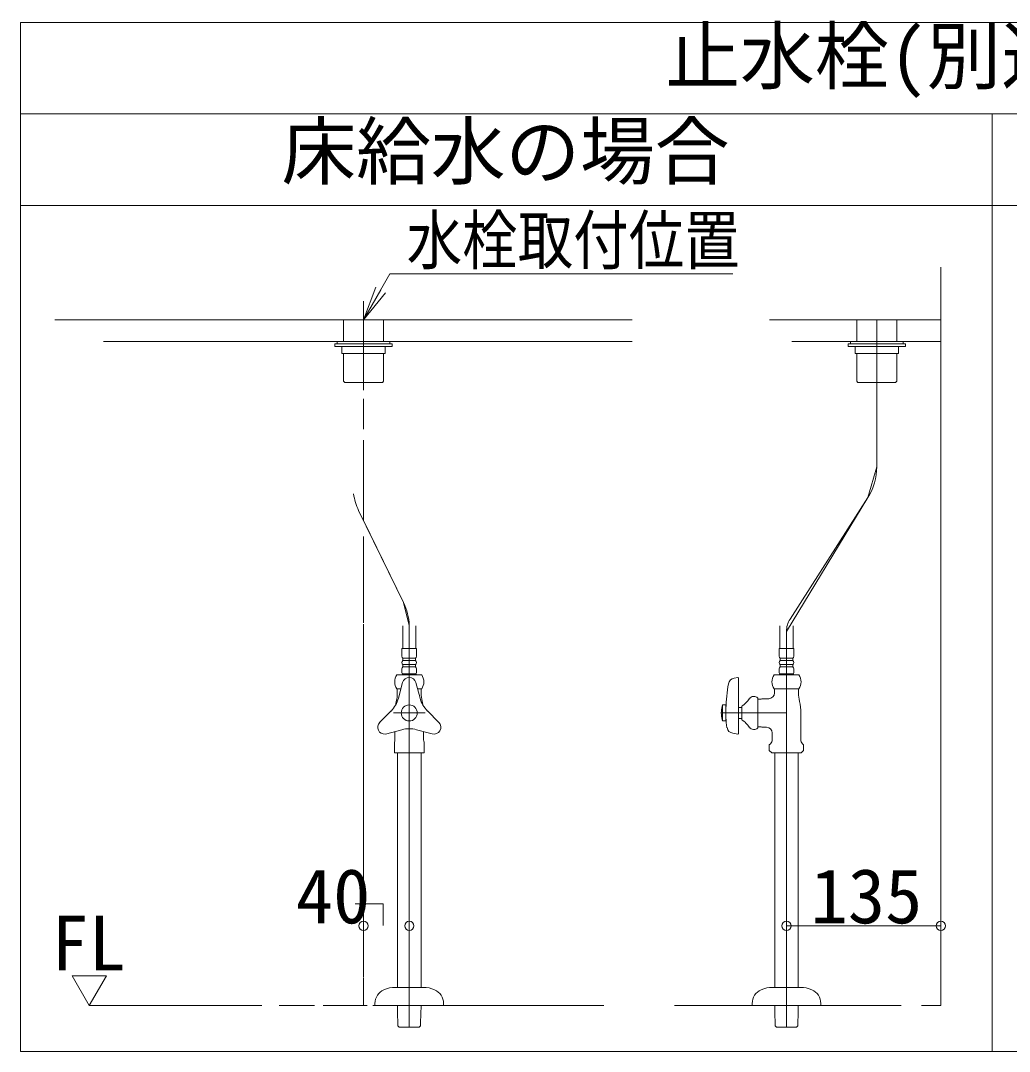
# Model space of a CAD drawing. Units: millimetres at full size, sheet at 1:10; details may follow other scales. Extents: x -749335 to 2004, y -1400 to 92633.
# Drawn here: x -2018 to -1488, y -1369 to -817 of the extents above; entities that cross this region are included whole.
import ezdxf
from ezdxf.enums import TextEntityAlignment as Align

# ---------------------------------------------------------------- set-up
doc = ezdxf.new("R2010")
doc.units = ezdxf.units.MM
doc.header["$LTSCALE"] = 10
doc.layers.add('2-1_什器図', color=7, linetype='Continuous', lineweight=15)
doc.styles.add('ＭＳ ゴシック', font='')
doc.styles.get('ＭＳ ゴシック').set_extended_font_data('MS Gothic')

msp = doc.modelspace()

# ---------------------------------------------------------------- linework, layer by layer
at = {"layer": '2-1_什器図', "lineweight": 18}
for p, q in [((-2017.59, -1369.16), (-2017.59, -817.91)), ((-2017.59, -817.91), (-976.34, -817.91)), ((-2017.59, -866.91), (-976.34, -866.91)), ((-1496.97, -1369.16), (-1496.97, -866.91)), ((-1496.97, -1369.16), (-2017.59, -1369.16))]:
    msp.add_line(p, q, dxfattribs=at)
at = {"layer": '2-1_什器図'}
for p, q in [((-2017.59, -915.91), (-1496.97, -915.91)), ((-1496.97, -915.91), (-976.34, -915.91)), ((-1524.53, -948.98), (-1524.53, -1344.66)), ((-1833.84, -977.16), (-1819.7, -952.66)), ((-1819.7, -952.66), (-1635.95, -952.66)), ((-1833.84, -977.16), (-1827.31, -959.71)), ((-1833.84, -977.16), (-1824.65, -961.24)), ((-1833.84, -977.16), (-1822, -962.77)), ((-1833.84, -967.32), (-1833.84, -1014.95)), ((-1999.22, -977.16), (-1972.94, -977.16)), ((-1689.9, -977.16), (-1973.23, -977.16)), ((-1844.56, -977.16), (-1844.56, -988.79)), ((-1823.12, -988.79), (-1823.12, -977.16)), ((-1616.4, -977.16), (-1524.53, -977.16)), ((-1524.53, -977.16), (-1603.68, -977.16)), ((-1569.55, -988.79), (-1569.55, -977.16)), ((-1558.83, -1056), (-1558.83, -977.16)), ((-1558.83, -1056), (-1558.83, -977.16)), ((-1548.11, -977.16), (-1548.11, -988.79)), ((-1689.9, -988.79), (-1973.22, -988.79)), ((-1972.84, -988.79), (-1689.9, -988.79)), ((-1849.15, -990.02), (-1849.15, -991.55)), ((-1818.53, -990.02), (-1849.15, -990.02)), ((-1849.15, -991.55), (-1818.53, -991.55)), ((-1847.93, -988.79), (-1819.75, -988.79)), ((-1847.93, -990.02), (-1847.93, -988.79)), ((-1819.75, -990.02), (-1847.93, -990.02)), ((-1822.2, -991.55), (-1845.48, -991.55)), ((-1845.48, -991.55), (-1845.48, -995.23)), ((-1822.2, -995.23), (-1822.2, -991.55)), ((-1819.75, -988.79), (-1819.75, -990.02)), ((-1818.53, -991.55), (-1818.53, -990.02)), ((-1818.53, -990.94), (-1818.53, -991.55)), ((-1574.14, -991.55), (-1574.14, -990.02)), ((-1574.14, -990.02), (-1543.52, -990.02)), ((-1574.14, -990.94), (-1574.14, -991.55)), ((-1543.52, -991.55), (-1574.14, -991.55)), ((-1572.92, -988.79), (-1572.92, -990.02)), ((-1544.74, -988.79), (-1572.92, -988.79)), ((-1572.92, -990.02), (-1544.74, -990.02)), ((-1570.47, -991.55), (-1547.19, -991.55)), ((-1570.47, -995.23), (-1570.47, -991.55)), ((-1547.19, -991.55), (-1547.19, -995.23)), ((-1544.74, -990.02), (-1544.74, -988.79)), ((-1543.52, -990.02), (-1543.52, -991.55)), ((-1845.48, -995.23), (-1822.2, -995.23)), ((-1844.56, -995.23), (-1844.56, -1010.17)), ((-1823.12, -1010.17), (-1823.12, -995.23)), ((-1547.19, -995.23), (-1570.47, -995.23)), ((-1569.55, -1010.17), (-1569.55, -995.23)), ((-1548.11, -995.23), (-1548.11, -1010.17)), ((-1844.1, -1010.63), (-1844.56, -1010.17)), ((-1823.12, -1010.17), (-1823.58, -1010.63)), ((-1569.55, -1010.17), (-1569.09, -1010.63)), ((-1548.57, -1010.63), (-1548.11, -1010.17)), ((-1843.95, -1010.78), (-1844.1, -1010.63)), ((-1843.95, -1010.78), (-1824.29, -1010.78)), ((-1824.29, -1010.78), (-1823.74, -1010.78)), ((-1823.58, -1010.63), (-1823.74, -1010.78)), ((-1569.09, -1010.63), (-1568.94, -1010.78)), ((-1568.38, -1010.78), (-1568.94, -1010.78)), ((-1548.72, -1010.78), (-1568.38, -1010.78)), ((-1548.72, -1010.78), (-1548.57, -1010.63)), ((-1833.84, -1019.56), (-1833.84, -1035.89)), ((-1607.22, -1144.17), (-1563.66, -1072.5)), ((-1836.46, -1079.37), (-1812.43, -1128.76)), ((-1833.84, -1093.35), (-1833.84, -1139.62)), ((-1809.37, -1140.96), (-1812.43, -1128.76)), ((-1833.84, -1140.28), (-1833.84, -1166.37)), ((-1812.86, -1141.12), (-1812.86, -1153.37)), ((-1809.34, -1142.16), (-1809.34, -1153.37)), ((-1809.34, -1142.16), (-1809.34, -1187.86)), ((-1805.82, -1153.37), (-1805.82, -1141.12)), ((-1610.74, -1153.37), (-1610.74, -1141.12)), ((-1603.7, -1141.12), (-1603.7, -1153.37)), ((-1607.22, -1144.17), (-1607.22, -1153.37)), ((-1607.22, -1144.17), (-1607.22, -1356.14)), ((-1833.84, -1148.75), (-1833.84, -1312.1)), ((-1805.42, -1153.37), (-1813.26, -1153.37)), ((-1813.26, -1153.37), (-1813.26, -1157.51)), ((-1809.34, -1153.37), (-1809.34, -1356.14)), ((-1805.42, -1157.51), (-1805.42, -1153.37)), ((-1611.14, -1153.37), (-1603.3, -1153.37)), ((-1611.14, -1157.51), (-1611.14, -1153.37)), ((-1607.22, -1153.37), (-1607.22, -1187.86)), ((-1603.3, -1153.37), (-1603.3, -1157.51)), ((-1812.71, -1158.58), (-1805.97, -1158.58)), ((-1812.71, -1159.8), (-1812.71, -1158.58)), ((-1805.97, -1158.58), (-1805.97, -1159.8)), ((-1603.85, -1158.58), (-1610.59, -1158.58)), ((-1610.59, -1158.58), (-1610.59, -1159.8)), ((-1603.85, -1159.8), (-1603.85, -1158.58)), ((-1813.26, -1164.24), (-1813.26, -1166.24)), ((-1805.97, -1159.8), (-1812.71, -1159.8)), ((-1812.71, -1161.95), (-1805.97, -1161.95)), ((-1812.71, -1163.17), (-1812.71, -1161.95)), ((-1805.97, -1163.17), (-1812.71, -1163.17)), ((-1805.97, -1161.95), (-1805.97, -1163.17)), ((-1805.42, -1166.24), (-1805.42, -1164.24)), ((-1611.14, -1166.24), (-1611.14, -1164.24)), ((-1610.59, -1159.8), (-1603.85, -1159.8)), ((-1603.85, -1161.95), (-1610.59, -1161.95)), ((-1610.59, -1161.95), (-1610.59, -1163.17)), ((-1610.59, -1163.17), (-1603.85, -1163.17)), ((-1603.85, -1163.17), (-1603.85, -1161.95)), ((-1603.3, -1164.24), (-1603.3, -1166.24)), ((-1816, -1167.46), (-1802.68, -1167.46)), ((-1812.65, -1166.85), (-1806.03, -1166.85)), ((-1635.26, -1169.19), (-1633.29, -1168.92)), ((-1632.94, -1198.84), (-1632.94, -1169.22)), ((-1600.56, -1167.46), (-1613.87, -1167.46)), ((-1603.91, -1166.85), (-1610.52, -1166.85)), ((-1833.84, -1174.5), (-1833.84, -1312.95)), ((-1813.8, -1174.99), (-1816, -1174.99)), ((-1815.77, -1174.99), (-1815.77, -1176.23)), ((-1815.77, -1174.99), (-1815.06, -1174.99)), ((-1812.89, -1171.59), (-1815.13, -1179.94)), ((-1813.8, -1174.99), (-1815.06, -1174.99)), ((-1805.79, -1171.59), (-1803.56, -1179.94)), ((-1803.62, -1174.99), (-1804.88, -1174.99)), ((-1802.68, -1174.99), (-1804.88, -1174.99)), ((-1613.87, -1174.99), (-1600.56, -1174.99)), ((-1613.65, -1174.99), (-1613.65, -1176.23)), ((-1612.94, -1174.99), (-1613.65, -1174.99)), ((-1612.94, -1174.99), (-1601.5, -1174.99)), ((-1600.79, -1174.99), (-1601.5, -1174.99)), ((-1600.79, -1174.99), (-1600.79, -1176.23)), ((-1815.77, -1176.23), (-1815.77, -1177.14)), ((-1802.91, -1176.23), (-1802.91, -1177.14)), ((-1622.53, -1179.85), (-1622.53, -1195.86)), ((-1622.53, -1180.51), (-1621.61, -1180.51)), ((-1621.61, -1180.51), (-1620.75, -1180.51)), ((-1613.65, -1176.23), (-1613.65, -1177.14)), ((-1600.79, -1176.23), (-1600.79, -1177.14)), ((-1825.2, -1192.91), (-1819.09, -1186.8)), ((-1793.48, -1192.91), (-1799.59, -1186.8)), ((-1641.52, -1183.57), (-1641.68, -1184.18)), ((-1641.52, -1192.14), (-1641.52, -1183.57)), ((-1639.68, -1183.57), (-1641.52, -1183.57)), ((-1639.68, -1183.57), (-1639.68, -1192.14)), ((-1639.68, -1185.41), (-1639.68, -1190.31)), ((-1631.1, -1184.95), (-1632.94, -1184.95)), ((-1631.1, -1191.53), (-1631.1, -1184.18)), ((-1800.81, -1187.86), (-1817.87, -1187.86)), ((-1800.81, -1187.86), (-1817.46, -1187.86)), ((-1809.34, -1187.86), (-1809.34, -1356.14)), ((-1607.22, -1187.86), (-1642.13, -1187.86)), ((-1607.22, -1187.86), (-1642.13, -1187.86)), ((-1632.94, -1190.77), (-1631.1, -1190.77)), ((-1607.22, -1356.14), (-1607.22, -1187.86)), ((-1599.56, -1187.86), (-1599.56, -1202.2)), ((-1822.12, -1199.19), (-1813.31, -1196.83)), ((-1817, -1197.82), (-1817, -1202.2)), ((-1797.03, -1199.06), (-1805.38, -1196.83)), ((-1801.69, -1202.2), (-1801.69, -1197.82)), ((-1621.61, -1195.21), (-1622.53, -1195.21)), ((-1620.75, -1195.21), (-1621.61, -1195.21)), ((-1635.98, -1198.76), (-1633.29, -1199.14)), ((-1614.87, -1198.58), (-1614.87, -1202.2)), ((-1817.15, -1209.29), (-1817.3, -1209.14)), ((-1817.15, -1209.29), (-1815.76, -1209.29)), ((-1801.53, -1209.29), (-1815.76, -1209.29)), ((-1815.65, -1334.86), (-1815.65, -1209.29)), ((-1803.03, -1209.29), (-1803.03, -1334.86)), ((-1616.41, -1205.01), (-1615.77, -1204.37)), ((-1616.41, -1205.01), (-1616.41, -1207.91)), ((-1616.41, -1207.91), (-1615.03, -1209.29)), ((-1615.03, -1209.29), (-1599.41, -1209.29)), ((-1613.53, -1209.29), (-1613.53, -1334.86)), ((-1600.91, -1334.86), (-1600.91, -1209.29)), ((-1599.41, -1209.29), (-1598.02, -1207.91)), ((-1598.66, -1204.37), (-1598.02, -1205.01)), ((-1598.02, -1207.91), (-1598.02, -1205.01)), ((-1598.02, -1207.91), (-1598.02, -1205.01)), ((-1607.22, -1301.91), (-1524.53, -1301.91)), ((-1833.84, -1312.95), (-1833.84, -1329.26)), ((-1833.84, -1316.91), (-1833.84, -1326.11)), ((-1990.03, -1328.74), (-1971.65, -1328.74)), ((-1980.84, -1344.66), (-1990.03, -1328.74)), ((-1971.65, -1328.74), (-1980.84, -1344.66)), ((-1833.84, -1329.52), (-1833.84, -1344.66)), ((-1833.84, -1330.23), (-1833.84, -1344.66)), ((-1801.87, -1334.86), (-1816.82, -1334.86)), ((-1614.69, -1334.86), (-1599.74, -1334.86)), ((-1980.84, -1344.66), (-1888.4, -1344.66)), ((-1879.1, -1344.66), (-1860.17, -1344.66)), ((-1855.52, -1344.66), (-1831.86, -1344.66)), ((-1828.8, -1344.66), (-1705.11, -1344.66)), ((-1827.72, -1343.43), (-1827.72, -1344.66)), ((-1790.97, -1344.66), (-1827.72, -1344.66)), ((-1815.65, -1346.27), (-1815.65, -1344.66)), ((-1815.62, -1347.56), (-1815.65, -1346.27)), ((-1803.03, -1346.27), (-1803.07, -1347.56)), ((-1803.03, -1344.66), (-1803.03, -1346.27)), ((-1790.97, -1344.66), (-1790.97, -1343.43)), ((-1667.19, -1344.66), (-1545.84, -1344.66)), ((-1625.59, -1344.66), (-1625.59, -1343.43)), ((-1625.59, -1344.66), (-1588.84, -1344.66)), ((-1613.53, -1344.66), (-1613.53, -1346.27)), ((-1613.53, -1346.27), (-1613.49, -1347.56)), ((-1600.94, -1347.56), (-1600.91, -1346.27)), ((-1600.91, -1346.27), (-1600.91, -1344.66)), ((-1588.84, -1343.43), (-1588.84, -1344.66)), ((-1534.94, -1344.66), (-1534.87, -1344.66)), ((-1613.49, -1347.56), (-1613.32, -1355.43)), ((-1601.11, -1355.43), (-1600.94, -1347.56)), ((-1814.7, -1356.14), (-1814.55, -1356.14)), ((-1814.7, -1356.14), (-1814.7, -1356.14)), ((-1814.55, -1356.14), (-1804.14, -1356.14)), ((-1804.14, -1356.14), (-1803.99, -1356.14)), ((-1803.99, -1356.14), (-1803.99, -1356.14)), ((-1613.32, -1355.43), (-1612.57, -1356.14)), ((-1602.01, -1356.14), (-1612.42, -1356.14)), ((-1601.86, -1356.14), (-1601.11, -1355.43))]:
    msp.add_line(p, q, dxfattribs=at)
at = {"layer": '2-1_什器図', "lineweight": 18}
msp.add_lwpolyline([(-976.34, -817.91), (-976.34, -1369.16), (-1496.97, -1369.16)], dxfattribs=at)
at = {"layer": '2-1_什器図'}
for points in [[(-1534.87, -1344.66), (-1524.53, -1344.66), (-1524.53, -948.98)], [(-1604.33, -988.79), (-1524.53, -988.79), (-1603.62, -988.79)], [(-1823.74, -1010.78), (-1823.8, -1010.78), (-1835.07, -1010.78)], [(-1568.94, -1010.78), (-1568.87, -1010.78), (-1557.6, -1010.78)], [(-1833.84, -1041.66), (-1833.84, -1084.74), (-1812.43, -1128.76)], [(-1605.29, -1137.57), (-1563.66, -1072.5), (-1558.83, -1056)], [(-1812.71, -1166.85), (-1813.02, -1167.15), (-1813.02, -1167.46)], [(-1805.67, -1167.46), (-1805.67, -1167.15), (-1805.97, -1166.85)], [(-1610.89, -1167.46), (-1610.89, -1167.15), (-1610.59, -1166.85)], [(-1603.85, -1166.85), (-1603.54, -1167.15), (-1603.54, -1167.46)], [(-1803.62, -1174.99), (-1802.91, -1174.99), (-1802.91, -1176.23)], [(-1620.75, -1180.51), (-1620.44, -1180.2), (-1616.71, -1180.2)], [(-1641.68, -1191.53), (-1641.52, -1192.14), (-1639.68, -1192.14)], [(-1620.75, -1195.21), (-1620.44, -1195.51), (-1617.94, -1195.51)], [(-1817.3, -1203.53), (-1817.3, -1207.91), (-1817.3, -1209.14)], [(-1801.38, -1203.53), (-1801.38, -1209.14), (-1801.53, -1209.29)], [(-1823.26, -1301.74), (-1823.26, -1290.16), (-1838.33, -1290.16)], [(-1814.7, -1356.14), (-1815.45, -1355.43), (-1815.62, -1347.56)], [(-1803.07, -1347.56), (-1803.24, -1355.43), (-1803.99, -1356.14)], [(-1612.42, -1356.14), (-1612.57, -1356.14), (-1612.57, -1356.14)], [(-1601.86, -1356.14), (-1601.86, -1356.14), (-1602.01, -1356.14)]]:
    msp.add_lwpolyline(points, dxfattribs=at)
for centre, radius in [((-1809.34, -1187.86), 4.29), ((-1833.84, -1301.91), 2.45), ((-1833.84, -1301.91), 2.45), ((-1809.34, -1301.91), 2.45), ((-1809.34, -1301.91), 2.45), ((-1607.22, -1301.91), 2.45), ((-1607.22, -1301.91), 2.45), ((-1524.53, -1301.91), 2.45), ((-1524.53, -1301.91), 2.45), ((-1524.53, -1301.91), 2.45)]:
    msp.add_circle(centre, radius, dxfattribs=at)
for centre, radius, start, end in [((-1589.45, -1056), 30.62, 327.3901, 0), ((-1808.92, -1065.97), 30.62, 188.5516, 205.9438), ((-1839.97, -1142.16), 30.62, 2.2305, 25.9438), ((-1839.97, -1142.16), 30.62, 0, 2.2305), ((-1594.97, -1144.17), 12.25, 147.3901, 180), ((-1811.94, -1157.51), 1.32, 180, 234.4322), ((-1806.74, -1157.51), 1.32, 305.5678, 0), ((-1609.82, -1157.51), 1.32, 180, 234.4322), ((-1604.61, -1157.51), 1.32, 305.5678, 0), ((-1811.94, -1160.88), 1.32, 125.5678, 234.4322), ((-1811.94, -1164.24), 1.32, 125.5678, 180), ((-1806.74, -1160.88), 1.32, 305.5678, 54.4322), ((-1806.74, -1164.24), 1.32, 0, 54.4322), ((-1609.82, -1160.88), 1.32, 125.5678, 234.4322), ((-1609.82, -1164.24), 1.32, 125.5678, 180), ((-1604.61, -1160.88), 1.32, 305.5678, 54.4322), ((-1604.61, -1164.24), 1.32, 0, 54.4322), ((-1810.41, -1171.23), 6.74, 146.007, 213.993), ((-1812.65, -1166.24), 0.613, 180, 270), ((-1809.34, -1172.54), 3.67, 15, 165), ((-1806.03, -1166.24), 0.613, 270, 0), ((-1808.27, -1171.23), 6.74, 326.007, 33.993), ((-1634.75, -1172.83), 3.67, 98, 170.1971), ((-1633.25, -1169.22), 0.306, 0, 98), ((-1608.29, -1171.23), 6.74, 146.007, 213.993), ((-1610.52, -1166.24), 0.613, 180, 270), ((-1603.91, -1166.24), 0.613, 270, 0), ((-1606.15, -1171.23), 6.74, 326.007, 33.993), ((-1547.8, -1187.86), 91.91, 170.1971, 178.4725), ((-1829.92, -1175.98), 15.31, 315, 345), ((-1789.44, -1187.86), 27.56, 166.9604, 171.2576), ((-1835.72, -1177.14), 19.95, 346.9604, 0), ((-1788.76, -1175.98), 15.31, 195, 225), ((-1782.97, -1177.14), 19.95, 180, 193.0396), ((-1829.25, -1187.86), 27.56, 8.7424, 13.0396), ((-1639.32, -1171.99), 14.7, 303.9592, 326.0408), ((-1624.67, -1182.04), 3.06, 45.573, 143.1301), ((-1616.71, -1177.14), 3.06, 270, 0), ((-1580.84, -1177.14), 19.95, 180, 193.0396), ((-1627.12, -1187.86), 27.56, 0, 13.0396), ((-1626.82, -1187.86), 15.31, 166.7029, 180), ((-1626.82, -1187.86), 15.31, 166.1135, 166.7029), ((-1626.82, -1187.86), 15.31, 180, 193.2971), ((-1626.82, -1187.86), 15.31, 193.2971, 193.8865), ((-1593.8, -1188.08), 45.94, 182.7786, 189.5915), ((-1639.32, -1203.72), 14.7, 33.9592, 56.0408), ((-1822.6, -1195.51), 3.67, 135, 277.5242), ((-1809.34, -1211.62), 15.31, 75, 105), ((-1796.08, -1195.51), 3.67, 255, 45), ((-1635.47, -1195.12), 3.67, 189.5915, 261.9959), ((-1624.67, -1193.68), 3.06, 216.8699, 314.427), ((-1617.94, -1198.58), 3.06, 0, 90), ((-1820.06, -1202.2), 3.06, 334.1581, 0), ((-1798.62, -1202.2), 3.06, 180, 205.8419), ((-1633.25, -1198.84), 0.306, 261.9959, 0), ((-1617.94, -1202.2), 3.06, 315, 0), ((-1596.5, -1202.2), 3.06, 180, 225), ((-1819.75, -1343.43), 7.96, 113.5565, 180), ((-1816.82, -1350.17), 15.31, 90, 113.5565), ((-1801.87, -1350.17), 15.31, 66.4435, 90), ((-1798.93, -1343.43), 7.96, 0, 66.4435), ((-1617.63, -1343.43), 7.96, 113.5565, 180), ((-1614.69, -1350.17), 15.31, 90, 113.5565), ((-1599.74, -1350.17), 15.31, 66.4435, 90), ((-1596.8, -1343.43), 7.96, 0, 66.4435)]:
    msp.add_arc(centre, radius, start, end, dxfattribs=at)

# ---------------------------------------------------------------- texts
at = {"layer": '2-1_什器図', "style": 'ＭＳ ゴシック'}
for s, p in [('止水栓(別途手配)参考位置', (-1672.12, -859.35)), ('床給水の場合', (-1877.82, -910.39)), ('40', (-1870.11, -1309.37)), ('135', (-1594.28, -1309.37)), ('FL', (-2001.12, -1334.58))]:
    msp.add_text(s, height=29.33, dxfattribs=at).set_placement(p, align=Align.BOTTOM_LEFT)
at = {"layer": '2-1_什器図', "style": 'ＭＳ ゴシック', "width": 0.85}
msp.add_text('水栓取付位置', height=25.66, dxfattribs=at).set_placement((-1810.76, -955.06), align=Align.BOTTOM_LEFT)

doc.saveas('drawing.dxf')
